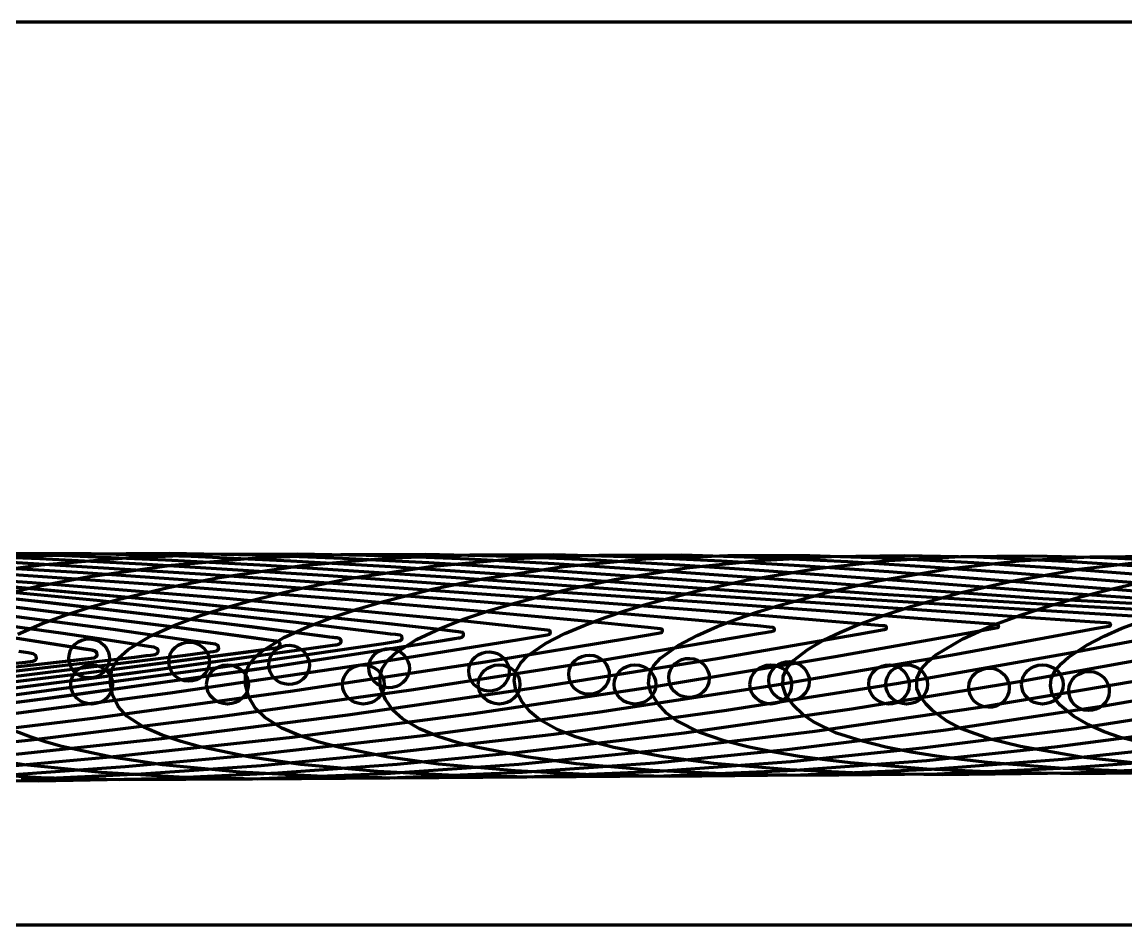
# Model space of a CAD drawing. Header units: millimetres. Extents: x 0 to 1189, y 0 to 841.
# Drawn here: x 667.5 to 780.2, y 416.7 to 508.9 of the extents above; entities that cross this region are included whole.
import ezdxf

# ---------------------------------------------------------------- set-up
doc = ezdxf.new("R2010")
doc.units = ezdxf.units.MM
doc.layers.add('1', color=7, linetype='Continuous', true_color=0xffffff)

msp = doc.modelspace()

# ---------------------------------------------------------------- linework, layer by layer
at = {"layer": '1', "color": 8, "linetype": 'Continuous', "lineweight": 70}
for p, q in [((957.216019, 508.902458), (87.17971, 508.902458)), ((87.17971, 416.74097), (957.216019, 416.74097))]:
    msp.add_line(p, q, dxfattribs=at)
at = {"layer": '1', "color": 163, "linetype": 'Continuous', "lineweight": 70}
for points in [[(553.087845, 452.856598), (563.869566, 453.937644), (574.686002, 454.589671), (585.516685, 454.918719), (596.352455, 454.993411), (607.188249, 454.863214), (618.02093, 454.565877), (628.848799, 454.130997), (648.685694, 453.05066), (668.505131, 451.683584), (688.307559, 450.082715)], [(553.087845, 452.856598), (563.869566, 453.937644), (574.686002, 454.589671), (585.516685, 454.918719), (596.352455, 454.993411), (607.188249, 454.863214), (618.02093, 454.565877), (628.848799, 454.130997), (648.685694, 453.05066), (668.505131, 451.683584), (688.307559, 450.082715)], [(566.538908, 452.790882), (577.212869, 453.89844), (587.923723, 454.559488), (598.649305, 454.880781), (609.380173, 454.937276), (620.111029, 454.783531), (630.838411, 454.460326), (641.560474, 453.999612), (661.202834, 452.883227), (680.829769, 451.518513), (700.445378, 449.988747)], [(566.538908, 452.790882), (577.212869, 453.89844), (587.923723, 454.559488), (598.649305, 454.880781), (609.380173, 454.937276), (620.111029, 454.783531), (630.838411, 454.460326), (641.560474, 453.999612), (661.202834, 452.883227), (680.829769, 451.518513), (700.445378, 449.988747)], [(579.98997, 452.725165), (590.555667, 453.858916), (601.16105, 454.528033), (611.783357, 454.840358), (622.409594, 454.877502), (633.033787, 454.700039), (643.65424, 454.352696), (654.270804, 453.86954), (673.721545, 452.721738), (693.154398, 451.35615), (712.583197, 449.894779)], [(579.98997, 452.725165), (590.555667, 453.858916), (601.16105, 454.528033), (611.783357, 454.840358), (622.409594, 454.877502), (633.033787, 454.700039), (643.65424, 454.352696), (654.270804, 453.86954), (673.721545, 452.721738), (693.154398, 451.35615), (712.583197, 449.894779)], [(593.441033, 452.659449), (603.898535, 453.820509), (614.397535, 454.501539), (624.915194, 454.808049), (635.437524, 454.82483), (645.957312, 454.618815), (656.472055, 454.241948), (666.98188, 453.734048), (686.238636, 452.559636), (705.479965, 451.195066), (724.721016, 449.800811)], [(593.441033, 452.659449), (603.898535, 453.820509), (614.397535, 454.501539), (624.915194, 454.808049), (635.437524, 454.82483), (645.957312, 454.618815), (656.472055, 454.241948), (666.98188, 453.734048), (686.238636, 452.559636), (705.479965, 451.195066), (724.721016, 449.800811)], [(606.892096, 452.593732), (617.24126, 453.782308), (627.633721, 454.476183), (638.046523, 454.778168), (648.464895, 454.775296), (658.880594, 454.539993), (669.290247, 454.131261), (679.693689, 453.595848), (698.755113, 452.396759), (717.805933, 451.036722), (736.858835, 449.706843)], [(606.892096, 452.593732), (617.24126, 453.782308), (627.633721, 454.476183), (638.046523, 454.778168), (648.464895, 454.775296), (658.880594, 454.539993), (669.290247, 454.131261), (679.693689, 453.595848), (698.755113, 452.396759), (717.805933, 451.036722), (736.858835, 449.706843)], [(620.343159, 452.528016), (630.583254, 453.743432), (640.871861, 454.447435), (651.180203, 454.741121), (661.492833, 454.717642), (671.802743, 454.457255), (682.10711, 454.023713), (692.405306, 453.465307), (711.272351, 452.232292), (730.131108, 450.871975), (748.996655, 449.612875)], [(620.343159, 452.528016), (630.583254, 453.743432), (640.871861, 454.447435), (651.180203, 454.741121), (661.492833, 454.717642), (671.802743, 454.457255), (682.10711, 454.023713), (692.405306, 453.465307), (711.272351, 452.232292), (730.131108, 450.871975), (748.996655, 449.612875)], [(633.794222, 452.462299), (643.92619, 453.704544), (654.109416, 454.418274), (664.31312, 454.703405), (674.520806, 454.659178), (684.725335, 454.374238), (694.924212, 453.917623), (705.116794, 453.337463), (723.789603, 452.065564), (742.456019, 450.703054), (761.134474, 449.518907)], [(633.794222, 452.462299), (643.92619, 453.704544), (654.109416, 454.418274), (664.31312, 454.703405), (674.520806, 454.659178), (684.725335, 454.374238), (694.924212, 453.917623), (705.116794, 453.337463), (723.789603, 452.065564), (742.456019, 450.703054), (761.134474, 449.518907)], [(647.245285, 452.396582), (656.011524, 453.539036), (664.823137, 454.256445), (673.656632, 454.612707), (682.497347, 454.676383), (691.33726, 454.514375), (700.172788, 454.185629), (709.002819, 453.736224), (717.827647, 453.199999), (736.30662, 451.90374), (754.782054, 450.547374), (773.272293, 449.424939)], [(647.245285, 452.396582), (656.011524, 453.539036), (664.823137, 454.256445), (673.656632, 454.612707), (682.497347, 454.676383), (691.33726, 454.514375), (700.172788, 454.185629), (709.002819, 453.736224), (717.827647, 453.199999), (736.30662, 451.90374), (754.782054, 450.547374), (773.272293, 449.424939)], [(660.696348, 452.330866), (669.367203, 453.497734), (678.08612, 454.227738), (686.828189, 454.582496), (695.577743, 454.632669), (704.32614, 454.449598), (713.069537, 454.096976), (721.806884, 453.624268), (730.538758, 453.067171), (744.253122, 452.083978), (757.965022, 451.048611), (771.680394, 450.077153), (785.410112, 449.330971)], [(660.696348, 452.330866), (669.367203, 453.497734), (678.08612, 454.227738), (686.828189, 454.582496), (695.577743, 454.632669), (704.32614, 454.449598), (713.069537, 454.096976), (721.806884, 453.624268), (730.538758, 453.067171), (744.253122, 452.083978), (757.965022, 451.048611), (771.680394, 450.077153), (785.410112, 449.330971)], [(674.147411, 452.265149), (682.722785, 453.456426), (691.349018, 454.199037), (699.999712, 454.552296), (708.658151, 454.588959), (717.315052, 454.384817), (725.966308, 454.008315), (734.610939, 453.512307), (743.249827, 452.934346), (756.81847, 451.925847), (770.386076, 450.879309), (783.958681, 449.923326), (797.547931, 449.237003)], [(674.147411, 452.265149), (682.722785, 453.456426), (691.349018, 454.199037), (699.999712, 454.552296), (708.658151, 454.588959), (717.315052, 454.384817), (725.966308, 454.008315), (734.610939, 453.512307), (743.249827, 452.934346), (756.81847, 451.925847), (770.386076, 450.879309), (783.958681, 449.923326), (797.547931, 449.237003)], [(687.598473, 452.199433), (696.078339, 453.415355), (704.611483, 454.171543), (713.170772, 454.524406), (721.738439, 454.547489), (730.304208, 454.320362), (738.863415, 453.917513), (747.415165, 453.397819), (755.960805, 452.800891), (769.383529, 451.76976), (782.807212, 450.709723), (796.237151, 449.768743), (809.68575, 449.143035)], [(687.598473, 452.199433), (696.078339, 453.415355), (704.611483, 454.171543), (713.170772, 454.524406), (721.738439, 454.547489), (730.304208, 454.320362), (738.863415, 453.917513), (747.415165, 453.397819), (755.960805, 452.800891), (769.383529, 451.76976), (782.807212, 450.709723), (796.237151, 449.768743), (809.68575, 449.143035)], [(701.049536, 452.133716), (709.433722, 453.374068), (717.874151, 454.14303), (726.342151, 454.494564), (734.818835, 454.504108), (743.293212, 454.255597), (751.7603, 453.828485), (760.21926, 453.285437), (768.67179, 452.667951), (781.94871, 451.611976), (795.228325, 450.540413), (808.515713, 449.614695), (821.823569, 449.049067)], [(701.049536, 452.133716), (709.433722, 453.374068), (717.874151, 454.14303), (726.342151, 454.494564), (734.818835, 454.504108), (743.293212, 454.255597), (751.7603, 453.828485), (760.21926, 453.285437), (768.67179, 452.667951), (781.94871, 451.611976), (795.228325, 450.540413), (808.515713, 449.614695), (821.823569, 449.049067)], [(714.500599, 452.068), (722.789057, 453.332169), (731.137717, 454.111342), (739.514872, 454.458294), (747.900091, 454.453578), (756.281993, 454.187914), (764.656012, 453.744586), (773.022157, 453.183229), (781.382695, 452.539946), (794.515124, 451.444059), (807.648575, 450.372048), (820.794844, 449.469211), (833.961388, 448.955099)], [(714.500599, 452.068), (722.789057, 453.332169), (731.137717, 454.111342), (739.514872, 454.458294), (747.900091, 454.453578), (756.281993, 454.187914), (764.656012, 453.744586), (773.022157, 453.183229), (781.382695, 452.539946), (794.515124, 451.444059), (807.648575, 450.372048), (820.794844, 449.469211), (833.961388, 448.955099)], [(727.951662, 452.002283), (735.288556, 453.180341), (742.67979, 453.956575), (750.09962, 454.362786), (757.530352, 454.454504), (764.961008, 454.29929), (774.682703, 453.834636), (784.392374, 453.180993), (794.0936, 452.406736), (804.48325, 451.510186), (814.872849, 450.622732), (825.268721, 449.814736), (835.67718, 449.17914), (846.099207, 448.86113)], [(727.951662, 452.002283), (735.288556, 453.180341), (742.67979, 453.956575), (750.09962, 454.362786), (757.530352, 454.454504), (764.961008, 454.29929), (774.682703, 453.834636), (784.392374, 453.180993), (794.0936, 452.406736), (804.48325, 451.510186), (814.872849, 450.622732), (825.268721, 449.814736), (835.67718, 449.17914), (846.099207, 448.86113)], [(741.402725, 451.936567), (748.65342, 453.136858), (755.961394, 453.92618), (763.299462, 454.334017), (770.648847, 454.416922), (777.997842, 454.245478), (787.611567, 453.754433), (797.212271, 453.073973), (806.804385, 452.274416), (817.077579, 451.355259), (827.351373, 450.45504), (837.632637, 449.648354), (847.927986, 449.033714), (858.237026, 448.767162)], [(741.402725, 451.936567), (748.65342, 453.136858), (755.961394, 453.92618), (763.299462, 454.334017), (770.648847, 454.416922), (777.997842, 454.245478), (787.611567, 453.754433), (797.212271, 453.073973), (806.804385, 452.274416), (817.077579, 451.355259), (827.351373, 450.45504), (837.632637, 449.648354), (847.927986, 449.033714), (858.237026, 448.767162)], [(754.853788, 451.87085), (762.018175, 453.093355), (769.242892, 453.895767), (776.499253, 454.305228), (783.767348, 454.379319), (791.034715, 454.191661), (800.540458, 453.674262), (810.032147, 452.966968), (819.515114, 452.142065), (829.671854, 451.200336), (839.829884, 450.287379), (849.996625, 449.481946), (860.178939, 448.888263), (870.374845, 448.673194)], [(754.853788, 451.87085), (762.018175, 453.093355), (769.242892, 453.895767), (776.499253, 454.305228), (783.767348, 454.379319), (791.034715, 454.191661), (800.540458, 453.674262), (810.032147, 452.966968), (819.515114, 452.142065), (829.671854, 451.200336), (839.829884, 450.287379), (849.996625, 449.481946), (860.178939, 448.888263), (870.374845, 448.673194)], [(768.304851, 451.805134), (775.382814, 453.049835), (782.524279, 453.865355), (789.698991, 454.276457), (796.885859, 454.341732), (804.071634, 454.13784), (813.469385, 453.594065), (822.852003, 452.85996), (832.225782, 452.009747), (842.266074, 451.045422), (852.308384, 450.119693), (862.360685, 449.315545), (872.430043, 448.742829), (882.512664, 448.579226)], [(768.304851, 451.805134), (775.382814, 453.049835), (782.524279, 453.865355), (789.698991, 454.276457), (796.885859, 454.341732), (804.071634, 454.13784), (813.469385, 453.594065), (822.852003, 452.85996), (832.225782, 452.009747), (842.266074, 451.045422), (852.308384, 450.119693), (862.360685, 449.315545), (872.430043, 448.742829), (882.512664, 448.579226)], [(657.922798, 439.826643), (681.361985, 442.816316), (698.917301, 445.254668), (699.531081, 445.344716), (699.792998, 445.410221), (699.979368, 445.513143), (700.054012, 445.678043), (700.024898, 445.858628), (699.886145, 445.976604), (699.698118, 446.012949), (699.39866, 446.057041), (698.865761, 446.128274), (697.915525, 446.250905), (695.754508, 446.536732), (688.065278, 447.521742), (667.535135, 449.919621), (646.970847, 452.006553)], [(663.730513, 450.072501), (668.91739, 451.270836), (674.147411, 452.265149)], [(663.730513, 450.072501), (668.91739, 451.270836), (674.147411, 452.265149)], [(667.047466, 446.434451), (669.521803, 447.512627), (672.059899, 448.429868), (674.63596, 449.235867), (677.237282, 449.956059), (682.395658, 451.180078), (687.598473, 452.199433)], [(667.047466, 446.434451), (669.521803, 447.512627), (672.059899, 448.429868), (674.63596, 449.235867), (677.237282, 449.956059), (682.395658, 451.180078), (687.598473, 452.199433)], [(773.189876, 434.919069), (759.8204, 433.496969), (746.4115, 432.510987), (732.978808, 431.935921), (719.534496, 431.808864), (711.648657, 431.984234), (703.771501, 432.395412), (695.918071, 433.125958), (690.764843, 433.861916), (685.666195, 434.910305), (683.693989, 435.451799), (681.757647, 436.106857), (679.884125, 436.927979), (678.175472, 438.045299), (677.280586, 439.028966), (676.690934, 440.218757), (676.456332, 441.532727), (676.641601, 442.842639), (677.321395, 443.976882), (678.312287, 444.868849), (680.61719, 446.251031), (683.071399, 447.349042), (685.592733, 448.28359), (688.153448, 449.103958), (690.740381, 449.83816), (695.871888, 451.089383), (701.049536, 452.133716)], [(773.189876, 434.919069), (759.8204, 433.496969), (746.4115, 432.510987), (732.978808, 431.935921), (719.534496, 431.808864), (711.648657, 431.984234), (703.771501, 432.395412), (695.918071, 433.125958), (690.764843, 433.861916), (685.666195, 434.910305), (683.693989, 435.451799), (681.757647, 436.106857), (679.884125, 436.927979), (678.175472, 438.045299), (677.280586, 439.028966), (676.690934, 440.218757), (676.456332, 441.532727), (676.641601, 442.842639), (677.321395, 443.976882), (678.312287, 444.868849), (680.61719, 446.251031), (683.071399, 447.349042), (685.592733, 448.28359), (688.153448, 449.103958), (690.740381, 449.83816), (695.871888, 451.089383), (701.049536, 452.133716)], [(787.008269, 435.070173), (773.687195, 433.620213), (760.32454, 432.620406), (746.937395, 432.03604), (733.53826, 431.896711), (725.678652, 432.060362), (717.82701, 432.454269), (709.997798, 433.159143), (704.858768, 433.871114), (699.771067, 434.886011), (697.800782, 435.409322), (695.864348, 436.04067), (693.984972, 436.831253), (692.253055, 437.900184), (691.31665, 438.838497), (690.634413, 439.976), (690.267595, 441.253888), (690.26259, 442.24526), (690.575636, 443.182542), (691.162182, 443.982744), (691.905127, 444.650142), (694.180182, 446.064084), (696.6149, 447.183236), (699.120301, 448.134992), (701.666213, 448.970863), (704.239713, 449.71957), (709.346267, 450.997941), (714.500599, 452.068)], [(787.008269, 435.070173), (773.687195, 433.620213), (760.32454, 432.620406), (746.937395, 432.03604), (733.53826, 431.896711), (725.678652, 432.060362), (717.82701, 432.454269), (709.997798, 433.159143), (704.858768, 433.871114), (699.771067, 434.886011), (697.800782, 435.409322), (695.864348, 436.04067), (693.984972, 436.831253), (692.253055, 437.900184), (691.31665, 438.838497), (690.634413, 439.976), (690.267595, 441.253888), (690.26259, 442.24526), (690.575636, 443.182542), (691.162182, 443.982744), (691.905127, 444.650142), (694.180182, 446.064084), (696.6149, 447.183236), (699.120301, 448.134992), (701.666213, 448.970863), (704.239713, 449.71957), (709.346267, 450.997941), (714.500599, 452.068)], [(787.548833, 433.742698), (774.227214, 432.72935), (760.880107, 432.135533), (747.521119, 431.984829), (739.684841, 432.137224), (731.855056, 432.514604), (724.048154, 433.195621), (718.921154, 433.884702), (713.84174, 434.869293), (711.875375, 435.375613), (709.938735, 435.984749), (708.052039, 436.7478), (706.301321, 437.774154), (705.329615, 438.666842), (704.563886, 439.751109), (704.073478, 440.981596), (703.9789, 441.965144), (704.222445, 442.917518), (704.771685, 443.740307), (705.492497, 444.426722), (707.737216, 445.873367), (710.152427, 447.014865), (712.642271, 447.984389), (715.174939, 448.836121), (717.735488, 449.59988), (722.818879, 450.906158), (727.951662, 452.002283)], [(787.548833, 433.742698), (774.227214, 432.72935), (760.880107, 432.135533), (747.521119, 431.984829), (739.684841, 432.137224), (731.855056, 432.514604), (724.048154, 433.195621), (718.921154, 433.884702), (713.84174, 434.869293), (711.875375, 435.375613), (709.938735, 435.984749), (708.052039, 436.7478), (706.301321, 437.774154), (705.329615, 438.666842), (704.563886, 439.751109), (704.073478, 440.981596), (703.9789, 441.965144), (704.222445, 442.917518), (704.771685, 443.740307), (705.492497, 444.426722), (707.737216, 445.873367), (710.152427, 447.014865), (712.642271, 447.984389), (715.174939, 448.836121), (717.735488, 449.59988), (722.818879, 450.906158), (727.951662, 452.002283)], [(788.119756, 432.837386), (774.807902, 432.234758), (761.483643, 432.072705), (753.667359, 432.214387), (745.85772, 432.576656), (738.068675, 433.234241), (732.952592, 433.902464), (727.882171, 434.859036), (725.916211, 435.348879), (723.978008, 435.937204), (722.088508, 436.675685), (720.320437, 437.662638), (719.312732, 438.510148), (718.47666, 439.537914), (717.875553, 440.716419), (717.693756, 441.682507), (717.869509, 442.647089), (718.37723, 443.491308), (719.072932, 444.197176), (720.903197, 445.460404), (722.873402, 446.479267), (724.914326, 447.355239), (726.995998, 448.132782), (729.102755, 448.835464), (731.227467, 449.47899), (736.290052, 450.813922), (741.402725, 451.936567)], [(788.119756, 432.837386), (774.807902, 432.234758), (761.483643, 432.072705), (753.667359, 432.214387), (745.85772, 432.576656), (738.068675, 433.234241), (732.952592, 433.902464), (727.882171, 434.859036), (725.916211, 435.348879), (723.978008, 435.937204), (722.088508, 436.675685), (720.320437, 437.662638), (719.312732, 438.510148), (718.47666, 439.537914), (717.875553, 440.716419), (717.693756, 441.682507), (717.869509, 442.647089), (718.37723, 443.491308), (719.072932, 444.197176), (720.903197, 445.460404), (722.873402, 446.479267), (724.914326, 447.355239), (726.995998, 448.132782), (729.102755, 448.835464), (731.227467, 449.47899), (736.290052, 450.813922), (741.402725, 451.936567)], [(648.234729, 437.135045), (669.841108, 439.850537), (691.414177, 442.859726), (707.565158, 445.322824), (709.582314, 445.642194), (711.598329, 445.967701), (712.161857, 446.063289), (712.407701, 446.121611), (712.522403, 446.284902), (712.52673, 446.45382), (712.431729, 446.596548), (712.207704, 446.640508), (712.025932, 446.663319), (711.702382, 446.702284), (711.126404, 446.768895), (710.098961, 446.886279), (708.262537, 447.098274), (704.98116, 447.472368), (685.079512, 449.549018), (665.151001, 451.347268)], [(655.028954, 439.477145), (678.324925, 442.413037), (695.773806, 444.807134), (697.954159, 445.115321), (699.173354, 445.293661), (699.708671, 445.382071), (699.90806, 445.46556), (700.04359, 445.623432), (700.044276, 445.814954), (699.928333, 445.955933), (699.629871, 446.032607), (699.314407, 446.067181), (698.821852, 446.126827), (690.908691, 447.163409), (669.772652, 449.673934), (648.600095, 451.852354)], [(650.056508, 437.352452), (671.73097, 440.102414), (693.371002, 443.148439), (709.573166, 445.641376), (711.272943, 445.913268), (712.019895, 446.037455), (712.312511, 446.093282), (712.521128, 446.279554), (712.529182, 446.438985), (712.458881, 446.580008), (712.215413, 446.641585), (711.76349, 446.693007), (710.3944, 446.852193), (703.090335, 447.681704), (683.591616, 449.692539), (664.067684, 451.437145)], [(664.867538, 439.974879), (687.461158, 443.002269), (704.384574, 445.475815), (705.791108, 445.695904), (706.11578, 445.778263), (706.28669, 445.957529), (706.245559, 446.215609), (706.084971, 446.31163), (705.586107, 446.3762), (705.086232, 446.434622), (704.307147, 446.530771), (702.922227, 446.706234), (695.436287, 447.611332), (675.452304, 449.812747), (655.437921, 451.7261)], [(664.867538, 439.974879), (687.461158, 443.002269), (704.384574, 445.475815), (705.791108, 445.695904), (706.11578, 445.778263), (706.28669, 445.957529), (706.245559, 446.215609), (706.084971, 446.31163), (705.586107, 446.3762), (705.086232, 446.434622), (704.307147, 446.530771), (702.922227, 446.706234), (695.436287, 447.611332), (675.452304, 449.812747), (655.437921, 451.7261)], [(788.72126, 432.333423), (775.426869, 432.160584), (767.627646, 432.291969), (759.835529, 432.639714), (752.061556, 433.275343), (749.452232, 433.57751), (746.850613, 433.939161), (744.260441, 434.374043), (741.687211, 434.899915), (739.1409, 435.544361), (736.650949, 436.37812), (734.310134, 437.562256), (733.267297, 438.364306), (732.368692, 439.331833), (731.672551, 440.454343), (731.409709, 441.398719), (731.515918, 442.370258), (731.980185, 443.236389), (732.65183, 443.962535), (734.45153, 445.257329), (736.405945, 446.298101), (738.433868, 447.191371), (740.503808, 447.983908), (742.600705, 448.700415), (744.716707, 449.357077), (749.75896, 450.721089), (754.853788, 451.87085)], [(788.72126, 432.333423), (775.426869, 432.160584), (767.627646, 432.291969), (759.835529, 432.639714), (752.061556, 433.275343), (749.452232, 433.57751), (746.850613, 433.939161), (744.260441, 434.374043), (741.687211, 434.899915), (739.1409, 435.544361), (736.650949, 436.37812), (734.310134, 437.562256), (733.267297, 438.364306), (732.368692, 439.331833), (731.672551, 440.454343), (731.409709, 441.398719), (731.515918, 442.370258), (731.980185, 443.236389), (732.65183, 443.962535), (734.45153, 445.257329), (736.405945, 446.298101), (738.433868, 447.191371), (740.503808, 447.983908), (742.600705, 448.700415), (744.716707, 449.357077), (749.75896, 450.721089), (754.853788, 451.87085)], [(781.567732, 432.370065), (773.790096, 432.703085), (766.02941, 433.318693), (763.4238, 433.611912), (760.8256, 433.962707), (758.238671, 434.384645), (755.668335, 434.896218), (753.122402, 435.52354), (750.627015, 436.328129), (748.270642, 437.466791), (747.19577, 438.225038), (746.238254, 439.129189), (745.462705, 440.195747), (745.125956, 441.114731), (745.164925, 442.089011), (745.581191, 442.974744), (746.224629, 443.721755), (747.698821, 444.86054), (749.302661, 445.793749), (750.973484, 446.602544), (752.685851, 447.326311), (755.425661, 448.337597), (758.202567, 449.233984), (763.2269, 450.627838), (768.304851, 451.805134)], [(781.567732, 432.370065), (773.790096, 432.703085), (766.02941, 433.318693), (763.4238, 433.611912), (760.8256, 433.962707), (758.238671, 434.384645), (755.668335, 434.896218), (753.122402, 435.52354), (750.627015, 436.328129), (748.270642, 437.466791), (747.19577, 438.225038), (746.238254, 439.129189), (745.462705, 440.195747), (745.125956, 441.114731), (745.164925, 442.089011), (745.581191, 442.974744), (746.224629, 443.721755), (747.698821, 444.86054), (749.302661, 445.793749), (750.973484, 446.602544), (752.685851, 447.326311), (755.425661, 448.337597), (758.202567, 449.233984), (763.2269, 450.627838), (768.304851, 451.805134)], [(781.871369, 433.184808), (775.612818, 433.872965), (769.408501, 434.940013), (766.355976, 435.707466), (763.392486, 436.764784), (761.834613, 437.587417), (760.416608, 438.632804), (759.756758, 439.278591), (759.197258, 440.012241), (758.833996, 440.858445), (758.829271, 441.896993), (759.271503, 442.842975), (759.96106, 443.632412), (760.765941, 444.305617), (763.504274, 445.950889), (766.423215, 447.256825), (769.42128, 448.369688), (772.465821, 449.349465), (775.54099, 450.227946), (778.63886, 451.023333), (781.755914, 451.739417)], [(781.871369, 433.184808), (775.612818, 433.872965), (769.408501, 434.940013), (766.355976, 435.707466), (763.392486, 436.764784), (761.834613, 437.587417), (760.416608, 438.632804), (759.756758, 439.278591), (759.197258, 440.012241), (758.833996, 440.858445), (758.829271, 441.896993), (759.271503, 442.842975), (759.96106, 443.632412), (760.765941, 444.305617), (763.504274, 445.950889), (766.423215, 447.256825), (769.42128, 448.369688), (772.465821, 449.349465), (775.54099, 450.227946), (778.63886, 451.023333), (781.755914, 451.739417)], [(808.646683, 432.546604), (801.871336, 432.820013), (795.107185, 433.294075), (788.371033, 434.065465), (783.958792, 434.81287), (779.613741, 435.879685), (777.949266, 436.446505), (776.339199, 437.149393), (774.824039, 438.0396), (773.464805, 439.156265), (772.978013, 439.737044), (772.616563, 440.400045), (772.455018, 441.131104), (772.544061, 441.872739), (772.96115, 442.720203), (773.578182, 443.441449), (774.29662, 444.066065), (776.164952, 445.296332), (777.938282, 446.215033), (779.763963, 447.027383), (784.817991, 448.872491), (789.980547, 450.392173), (795.206976, 451.673701)], [(808.646683, 432.546604), (801.871336, 432.820013), (795.107185, 433.294075), (788.371033, 434.065465), (783.958792, 434.81287), (779.613741, 435.879685), (777.949266, 436.446505), (776.339199, 437.149393), (774.824039, 438.0396), (773.464805, 439.156265), (772.978013, 439.737044), (772.616563, 440.400045), (772.455018, 441.131104), (772.544061, 441.872739), (772.96115, 442.720203), (773.578182, 443.441449), (774.29662, 444.066065), (776.164952, 445.296332), (777.938282, 446.215033), (779.763963, 447.027383), (784.817991, 448.872491), (789.980547, 450.392173), (795.206976, 451.673701)], [(656.961668, 441.504673), (676.248327, 443.759568), (678.946987, 444.08853), (680.13465, 444.229553), (680.600395, 444.293351), (681.067426, 444.351638), (681.249294, 444.448919), (681.358829, 444.624069), (681.345693, 444.822505), (681.225555, 444.972767), (680.94224, 445.077768), (680.400089, 445.160174), (676.025921, 445.830758), (671.647788, 446.481575), (648.269878, 449.710492)], [(656.961668, 441.504673), (676.248327, 443.759568), (678.946987, 444.08853), (680.13465, 444.229553), (680.600395, 444.293351), (681.067426, 444.351638), (681.249294, 444.448919), (681.358829, 444.624069), (681.345693, 444.822505), (681.225555, 444.972767), (680.94224, 445.077768), (680.400089, 445.160174), (676.025921, 445.830758), (671.647788, 446.481575), (648.269878, 449.710492)], [(648.469292, 439.380227), (672.677635, 442.293028), (690.810979, 444.66365), (692.713488, 444.921689), (693.131933, 444.979889), (693.546091, 445.055835), (693.813418, 445.300218), (693.752517, 445.586478), (693.605085, 445.667314), (693.428273, 445.701577), (693.146043, 445.744508), (692.644749, 445.816476), (691.13216, 446.02477), (683.051134, 447.131988), (661.470397, 449.819591)], [(648.508206, 439.384679), (672.728412, 442.299233), (690.870399, 444.672636), (692.381524, 444.876632), (693.228106, 444.991246), (693.591136, 445.075194), (693.802773, 445.274606), (693.804795, 445.483288), (693.673676, 445.643617), (693.351826, 445.717327), (691.076918, 446.03298), (683.00125, 447.13771), (661.434382, 449.824128)], [(665.458823, 441.969428), (684.154706, 444.284873), (686.116715, 444.535887), (686.979001, 444.652224), (687.353919, 444.722902), (687.570319, 444.929712), (687.492419, 445.275402), (687.230595, 445.3867), (686.708951, 445.457821), (685.139978, 445.687556), (676.771033, 446.89315), (654.416019, 449.825108)], [(665.458823, 441.969428), (684.154706, 444.284873), (686.116715, 444.535887), (686.979001, 444.652224), (687.353919, 444.722902), (687.570319, 444.929712), (687.492419, 445.275402), (687.230595, 445.3867), (686.708951, 445.457821), (685.139977, 445.687556), (676.771033, 446.89315), (654.416019, 449.825108)], [(688.307559, 450.082715), (702.133276, 448.817566), (712.987588, 447.732139)], [(688.307559, 450.082715), (702.133276, 448.817566), (712.987588, 447.732139)], [(700.445378, 449.988747), (713.965008, 448.810035), (724.580524, 447.806447)], [(700.445378, 449.988747), (713.965008, 448.810035), (724.580524, 447.806447)], [(712.583197, 449.894779), (725.796802, 448.802471), (736.173461, 447.880756)], [(712.583197, 449.894779), (725.796802, 448.802471), (736.173461, 447.880756)], [(724.721016, 449.800811), (737.628666, 448.794873), (747.766397, 447.955064)], [(724.721016, 449.800811), (737.628666, 448.794873), (747.766397, 447.955064)], [(736.858835, 449.706843), (749.460604, 448.787238), (759.359333, 448.029372)], [(736.858835, 449.706843), (749.460604, 448.787238), (759.359333, 448.029372)], [(748.996655, 449.612875), (761.292623, 448.779566), (770.95227, 448.103681)], [(748.996655, 449.612875), (761.292623, 448.779566), (770.95227, 448.103681)], [(761.134474, 449.518907), (773.124729, 448.771855), (782.545206, 448.177989)], [(761.134474, 449.518907), (773.124729, 448.771855), (782.545206, 448.177989)], [(840.509888, 448.549531), (845.527413, 448.492265), (846.4684, 448.492879), (846.86273, 448.494693), (847.038203, 448.486173), (847.160397, 448.444968), (847.202351, 448.377466), (847.220311, 448.316996), (847.148723, 448.263667), (847.059991, 448.24243), (846.858344, 448.195977), (845.273022, 447.834644), (833.977434, 445.32908), (818.873648, 442.193219), (803.709812, 439.367543), (788.481961, 436.92323), (773.189876, 434.919069)], [(840.509888, 448.549531), (845.527413, 448.492265), (846.4684, 448.492879), (846.86273, 448.494693), (847.038203, 448.486173), (847.160397, 448.444968), (847.202351, 448.377466), (847.220311, 448.316996), (847.148723, 448.263667), (847.059991, 448.24243), (846.858344, 448.195977), (845.273022, 447.834644), (833.977434, 445.32908), (818.873648, 442.193219), (803.709812, 439.367543), (788.481961, 436.92323), (773.189876, 434.919069)], [(773.272293, 449.424939), (784.956932, 448.764103), (794.138142, 448.252298)], [(773.272293, 449.424939), (784.956932, 448.764103), (794.138142, 448.252298)], [(712.987588, 447.732139), (719.810812, 447.007878), (721.089796, 446.869021), (721.320777, 446.816973), (721.398202, 446.600165), (721.311747, 446.387075), (721.08533, 446.321148), (718.224995, 445.848534), (702.964488, 443.405352), (682.578833, 440.409184), (662.15377, 437.699394), (641.690393, 435.294018), (621.187562, 433.256924)], [(712.987588, 447.732139), (719.810812, 447.007878), (721.089796, 446.869021), (721.320777, 446.816973), (721.398202, 446.600165), (721.311747, 446.387075), (721.08533, 446.321148), (718.224995, 445.848534), (702.964488, 443.405352), (682.578833, 440.409184), (662.15377, 437.699394), (641.690393, 435.294018), (621.187562, 433.256924)], [(724.580524, 447.806447), (731.357618, 447.134601), (732.62877, 447.008035), (732.742272, 446.976213), (732.814873, 446.885544), (732.832747, 446.710106), (732.754995, 446.555694), (732.411685, 446.481515), (729.624869, 446.008443), (714.748682, 443.562685), (694.873662, 440.559762), (674.958122, 437.844038), (655.002589, 435.439014), (635.005954, 433.408028)], [(724.580524, 447.806447), (731.357618, 447.134601), (732.62877, 447.008035), (732.742272, 446.976213), (732.814873, 446.885544), (732.832747, 446.710106), (732.754995, 446.555694), (732.411685, 446.481515), (729.624869, 446.008443), (714.748682, 443.562685), (694.873662, 440.559762), (674.958122, 437.844038), (655.002589, 435.439014), (635.005954, 433.408028)], [(736.173461, 447.880756), (742.552812, 447.293612), (743.749003, 447.184637), (744.085818, 447.15094), (744.2313, 447.079812), (744.271291, 446.91368), (744.256571, 446.79602), (744.178998, 446.719644), (743.944413, 446.666578), (743.702068, 446.630965), (743.3252, 446.567477), (742.654615, 446.448644), (741.454453, 446.239379), (726.894235, 443.777946), (707.440408, 440.749348), (687.944312, 438.012082), (668.405851, 435.594144), (648.824347, 433.559132)], [(736.173461, 447.880756), (742.552812, 447.293612), (743.749003, 447.184637), (744.085818, 447.15094), (744.2313, 447.079812), (744.271291, 446.91368), (744.256571, 446.79602), (744.178998, 446.719644), (743.944413, 446.666578), (743.702068, 446.630965), (743.3252, 446.567477), (742.654615, 446.448644), (741.454453, 446.239379), (726.894235, 443.777946), (707.440408, 440.749348), (687.944312, 438.012082), (668.405851, 435.594144), (648.824347, 433.559132)], [(747.766397, 447.955064), (754.125223, 447.419152), (755.316646, 447.317846), (755.506401, 447.304786), (755.641771, 447.256722), (755.706367, 447.104786), (755.680752, 446.939633), (755.484713, 446.857215), (754.155127, 446.627959), (752.826196, 446.392111), (738.654378, 443.929982), (719.717187, 440.895955), (700.735642, 438.154183), (681.71215, 435.738174), (662.642739, 433.710237)], [(747.766397, 447.955064), (754.125223, 447.419152), (755.316646, 447.317846), (755.506401, 447.304786), (755.641771, 447.256722), (755.706367, 447.104786), (755.680752, 446.939633), (755.484713, 446.857215), (754.155127, 446.627959), (752.826196, 446.392111), (738.654378, 443.929982), (719.717187, 440.895955), (700.735642, 438.154183), (681.71215, 435.738174), (662.642739, 433.710237)], [(759.359333, 448.029372), (765.624799, 447.549371), (766.79962, 447.461463), (767.020319, 447.438714), (767.105164, 447.376444), (767.141204, 447.274235), (767.144111, 447.159978), (767.085832, 447.077022), (766.877834, 447.019405), (764.289954, 446.556329), (750.490546, 444.093671), (732.051325, 441.050325), (713.566162, 438.300973), (695.038103, 435.884226), (676.461131, 433.861341)], [(759.359333, 448.029372), (765.624799, 447.549371), (766.79962, 447.461463), (767.020319, 447.438714), (767.105164, 447.376444), (767.141204, 447.274235), (767.144111, 447.159978), (767.085832, 447.077022), (766.877834, 447.019405), (764.289954, 446.556329), (750.490546, 444.093671), (732.051325, 441.050325), (713.566162, 438.300973), (695.038103, 435.884226), (676.461131, 433.861341)], [(770.95227, 448.103681), (777.001673, 447.690051), (778.135985, 447.615553), (778.455368, 447.588598), (778.565239, 447.481522), (778.580924, 447.324176), (778.52405, 447.242329), (778.42315, 447.212829), (777.009362, 446.959035), (775.900349, 446.750959), (762.452392, 444.277858), (744.480052, 441.218845), (726.460286, 438.456442), (708.39568, 436.033967), (690.279523, 434.012445)], [(770.95227, 448.103681), (777.001673, 447.690051), (778.135985, 447.615553), (778.455368, 447.588598), (778.565239, 447.481522), (778.580924, 447.324176), (778.52405, 447.242329), (778.42315, 447.212829), (777.009362, 446.959035), (775.900349, 446.750959), (762.452392, 444.277858), (744.480052, 441.218845), (726.460286, 438.456442), (708.39568, 436.033967), (690.279523, 434.012445)], [(782.545206, 448.177989), (788.321318, 447.827793), (789.405491, 447.775901), (789.747129, 447.757254), (789.894395, 447.728307), (789.988252, 447.670407), (790.018544, 447.567329), (790.011096, 447.458374), (789.907168, 447.397308), (789.797753, 447.376117), (789.605039, 447.341401), (789.266599, 447.279931), (788.662806, 447.166414), (787.582063, 446.956522), (774.473079, 444.472763), (756.954095, 441.394942), (739.385092, 438.616374), (721.767964, 436.185559), (704.097915, 434.163549)], [(782.545206, 448.177989), (788.321318, 447.827793), (789.405491, 447.775901), (789.747129, 447.757254), (789.894395, 447.728307), (789.988252, 447.670407), (790.018544, 447.567329), (790.011096, 447.458374), (789.907168, 447.397308), (789.797753, 447.376117), (789.605039, 447.341401), (789.266599, 447.279931), (788.662806, 447.166414), (787.582063, 446.956522), (774.473079, 444.472763), (756.954095, 441.394942), (739.385092, 438.616374), (721.767964, 436.185559), (704.097915, 434.163549)], [(794.138142, 448.252298), (799.871152, 447.960359), (800.945184, 447.910952), (801.250441, 447.897505), (801.38964, 447.857062), (801.455784, 447.72369), (801.450441, 447.623132), (801.371979, 447.573731), (800.622097, 447.43276), (800.033962, 447.317294), (798.985325, 447.106814), (786.260415, 444.624577), (769.251944, 441.541019), (752.191869, 438.758418), (735.081689, 436.329593), (717.916308, 434.314653)], [(794.138142, 448.252298), (799.871152, 447.960359), (800.945184, 447.910952), (801.250441, 447.897505), (801.38964, 447.857062), (801.455784, 447.72369), (801.450441, 447.623132), (801.371979, 447.573731), (800.622097, 447.43276), (800.033962, 447.317294), (798.985325, 447.106814), (786.260415, 444.624577), (769.251944, 441.541019), (752.191869, 438.758418), (735.081689, 436.329593), (717.916308, 434.314653)], [(805.731079, 448.326606), (811.344655, 448.094228), (812.397297, 448.055771), (812.693614, 448.045533), (812.831901, 448.004467), (812.895134, 447.872603), (812.882616, 447.777575), (812.796994, 447.741865), (811.497719, 447.483839), (810.478812, 447.274265), (798.124269, 444.788537), (781.608409, 441.696069), (765.04016, 438.906126), (748.415053, 436.475917), (731.7347, 434.465757)], [(805.731079, 448.326606), (811.344655, 448.094228), (812.397297, 448.055771), (812.693614, 448.045533), (812.831901, 448.004467), (812.895134, 447.872603), (812.882616, 447.777575), (812.796994, 447.741865), (811.497719, 447.483839), (810.478812, 447.274265), (798.124269, 444.788537), (781.608409, 441.696069), (765.04016, 438.906126), (748.415053, 436.475917), (731.7347, 434.465757)], [(817.324015, 448.400914), (822.754134, 448.227555), (823.772429, 448.202926), (824.059165, 448.195795), (824.201732, 448.186273), (824.310034, 448.100566), (824.338767, 448.008018), (824.331472, 447.96241), (824.30147, 447.932329), (824.179917, 447.902681), (824.079678, 447.885784), (823.90458, 447.851235), (823.595939, 447.784641), (823.043588, 447.665777), (822.053748, 447.455975), (810.054802, 444.965092), (794.013929, 441.858954), (777.917157, 439.058019), (761.765251, 436.624325), (745.553092, 434.616861)], [(817.324015, 448.400914), (822.754134, 448.227555), (823.772429, 448.202926), (824.059164, 448.195795), (824.201731, 448.186273), (824.310034, 448.100566), (824.338767, 448.008018), (824.331472, 447.962411), (824.301471, 447.932329), (824.179918, 447.902681), (824.079678, 447.885784), (823.90458, 447.851235), (823.595939, 447.784641), (823.043588, 447.665777), (822.053748, 447.455975), (810.054802, 444.965092), (794.013929, 441.858955), (777.917157, 439.058019), (761.765251, 436.624325), (745.553092, 434.616861)], [(828.916951, 448.475223), (834.152763, 448.361243), (835.134234, 448.348008), (835.503468, 448.344674), (835.682755, 448.319699), (835.777202, 448.168553), (835.67712, 448.085512), (835.556375, 448.060044), (835.281772, 448.002924), (834.737192, 447.88206), (833.647552, 447.641219), (822.002899, 445.144631), (806.434522, 442.024368), (790.809042, 439.212084), (775.120378, 436.77334), (759.371484, 434.767965)], [(828.916951, 448.475223), (834.152763, 448.361243), (835.134234, 448.348008), (835.503468, 448.344674), (835.682755, 448.319699), (835.777202, 448.168553), (835.67712, 448.085512), (835.556375, 448.060044), (835.281772, 448.002924), (834.737192, 447.88206), (833.647552, 447.641219), (822.002899, 445.144631), (806.434522, 442.024368), (790.809042, 439.212084), (775.120378, 436.77334), (759.371484, 434.767965)], [(651.926004, 441.430625), (671.916681, 443.665465), (673.581725, 443.859175), (674.514307, 443.966343), (674.878794, 444.020015), (675.13693, 444.259181), (675.109125, 444.516239), (674.91752, 444.692421), (674.51983, 444.793037), (673.782116, 444.898908), (672.122196, 445.169596), (663.247847, 446.553767)], [(663.140266, 442.666487), (673.16938, 443.813041), (674.004945, 443.910457), (674.839328, 444.013446), (675.131819, 444.243533), (675.094577, 444.539388), (674.882827, 444.708816), (674.6199, 444.777599), (670.914311, 445.36453), (662.129471, 446.723405)], [(666.113364, 443.387671), (667.832637, 443.574189), (668.55547, 443.652769), (668.822343, 443.752339), (668.94027, 443.978228), (668.861098, 444.227037), (668.607412, 444.403671), (668.079141, 444.502633), (667.132476, 444.660667)], [(666.113364, 443.387671), (667.832637, 443.574189), (668.55547, 443.652769), (668.822343, 443.752339), (668.94027, 443.978228), (668.861098, 444.227037), (668.607412, 444.403671), (668.079141, 444.502633), (667.132476, 444.660667)], [(759.371484, 434.767965), (745.948354, 433.373224), (732.487899, 432.400962), (719.004286, 431.835332), (705.509468, 431.721192), (697.594256, 431.908838), (689.688589, 432.338506), (681.80809, 433.096423), (676.638689, 433.857788), (671.52818, 434.943121), (669.946122, 435.384108), (668.38556, 435.895068), (666.859069, 436.500355)], [(759.371484, 434.767965), (745.948354, 433.373224), (732.487899, 432.400962), (719.004286, 431.835332), (705.509468, 431.721192), (697.594256, 431.908838), (689.688589, 432.338506), (681.80809, 433.096423), (676.638689, 433.857788), (671.52818, 434.943121), (669.946122, 435.384108), (668.38556, 435.895068), (666.859069, 436.500355)], [(717.916308, 434.314653), (705.76211, 433.121576), (693.581573, 432.235269), (681.382695, 431.65751), (669.172205, 431.42652), (660.054192, 431.525502)], [(717.916308, 434.314653), (705.76211, 433.121576), (693.581573, 432.235269), (681.382695, 431.65751), (669.172205, 431.42652), (660.054192, 431.525502)], [(731.7347, 434.465757), (718.188742, 433.124453), (704.60933, 432.17914), (691.008108, 431.633034), (677.396401, 431.546645), (669.413413, 431.761144), (661.441493, 432.230802)], [(731.7347, 434.465757), (718.188742, 433.124453), (704.60933, 432.17914), (691.008108, 431.633034), (677.396401, 431.546645), (669.413413, 431.761144), (661.441493, 432.230802)], [(745.553092, 434.616861), (732.071079, 433.248774), (718.553645, 432.290514), (705.013747, 431.734194), (691.463069, 431.63394), (683.51552, 431.83461), (675.577897, 432.283251), (667.667904, 433.071171), (662.480294, 433.859135)], [(745.553092, 434.616861), (732.071079, 433.248774), (718.553645, 432.290514), (705.013747, 431.734194), (691.463069, 431.63394), (683.51552, 431.83461), (675.577897, 432.283251), (667.667904, 433.071171), (662.480294, 433.859135)], [(690.279523, 434.012445), (677.990734, 432.866921), (665.678617, 432.006143)], [(690.279523, 434.012445), (677.990734, 432.866921), (665.678617, 432.006143)], [(704.097915, 434.163549), (691.878224, 432.994351), (679.633761, 432.120888), (667.37152, 431.552197)], [(704.097915, 434.163549), (691.878224, 432.994351), (679.633761, 432.120888), (667.37152, 431.552197)], [(676.461131, 433.861341), (664.099947, 432.73929)], [(676.461131, 433.861341), (664.099947, 432.73929)]]:
    msp.add_lwpolyline(points, dxfattribs=at)
for centre, major_axis, ratio in [((674.308866, 443.947272), (-2.069534, 0.0674), 0.965889), ((674.308866, 443.947272), (-2.069534, 0.0674), 0.965889), ((684.518119, 443.614778), (-2.069534, 0.0674), 0.965889), ((684.518119, 443.614778), (-2.069534, 0.0674), 0.965889), ((694.727372, 443.282284), (-2.069534, 0.0674), 0.965889), ((694.727372, 443.282284), (-2.069534, 0.0674), 0.965889), ((704.936625, 442.949791), (-2.069534, 0.0674), 0.965889), ((704.936625, 442.949791), (-2.069534, 0.0674), 0.965889), ((715.145878, 442.617297), (-2.069534, 0.0674), 0.965889), ((715.145878, 442.617297), (-2.069534, 0.0674), 0.965889), ((725.355131, 442.284803), (-2.069534, 0.0674), 0.965889), ((725.355131, 442.284803), (-2.069534, 0.0674), 0.965889), ((674.573987, 441.287753), (-2.128356, 0), 0.939693), ((674.573987, 441.287753), (-2.128356, 0), 0.939693), ((688.441253, 441.287753), (-2.128356, 0), 0.939693), ((688.441253, 441.287753), (-2.128356, 0), 0.939693), ((702.308519, 441.287753), (-2.128356, 0), 0.939693), ((702.308519, 441.287753), (-2.128356, 0), 0.939693), ((716.175785, 441.287753), (-2.128356, 0), 0.939693), ((716.175785, 441.287753), (-2.128356, 0), 0.939693), ((730.043051, 441.287753), (-2.128356, 0), 0.939693), ((730.043051, 441.287753), (-2.128356, 0), 0.939693), ((735.564384, 441.95231), (-2.069534, 0.0674), 0.965889), ((735.564384, 441.95231), (-2.069534, 0.0674), 0.965889), ((743.910317, 441.287753), (-2.128356, 0), 0.939693), ((743.910317, 441.287753), (-2.128356, 0), 0.939693), ((745.773637, 441.619816), (-2.069534, 0.0674), 0.965889), ((745.773637, 441.619816), (-2.069534, 0.0674), 0.965889), ((755.98289, 441.287322), (-2.069534, 0.0674), 0.965889), ((755.98289, 441.287322), (-2.069534, 0.0674), 0.965889), ((757.777582, 441.287753), (-2.128356, 0), 0.939693), ((757.777582, 441.287753), (-2.128356, 0), 0.939693), ((766.192142, 440.954829), (-2.069534, 0.0674), 0.965889), ((766.192142, 440.954829), (-2.069534, 0.0674), 0.965889), ((771.644848, 441.287753), (-2.128356, 0), 0.939693), ((771.644848, 441.287753), (-2.128356, 0), 0.939693), ((776.401395, 440.622335), (-2.069534, 0.0674), 0.965889), ((776.401395, 440.622335), (-2.069534, 0.0674), 0.965889)]:
    msp.add_ellipse(centre, major_axis=major_axis, ratio=ratio, dxfattribs=at)

doc.saveas('drawing.dxf')
